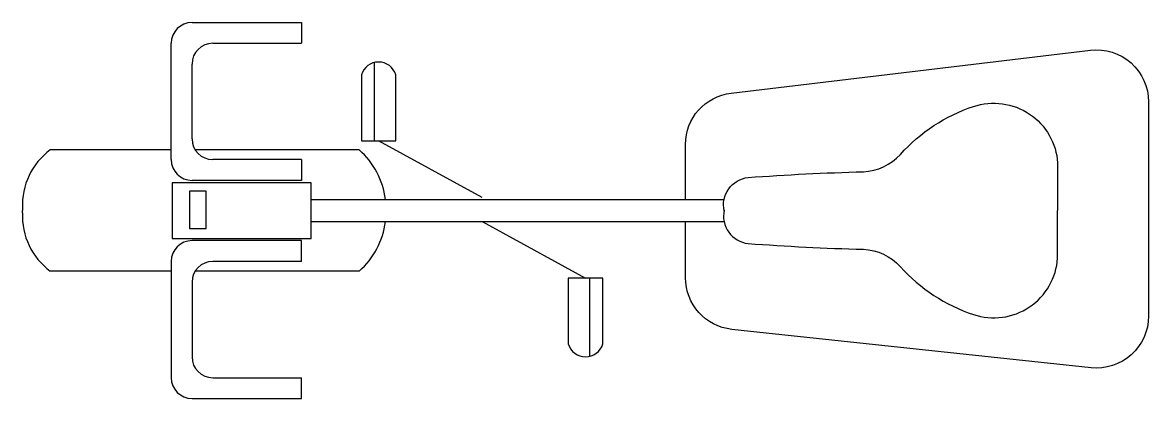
# Model space of a CAD drawing. Header units: millimetres. Extents: x 1384.85 to 1386.22, y 2709.79 to 2710.25.
import ezdxf

# ---------------------------------------------------------------- set-up
doc = ezdxf.new("R2010")
doc.units = ezdxf.units.MM
doc.header["$LTSCALE"] = 10
doc.layers.add('Equipam_fitness', color=1, linetype='Continuous')

msp = doc.modelspace()

# ---------------------------------------------------------------- linework, layer by layer
at = {"layer": 'Equipam_fitness'}
for p, q in [((1385.0576, 2710.2479), (1385.1905, 2710.2479)), ((1385.1905, 2710.2479), (1385.1905, 2710.2227)), ((1385.0324, 2710.0816), (1385.0324, 2710.2227)), ((1385.0828, 2710.2227), (1385.1905, 2710.2227)), ((1385.0576, 2710.1068), (1385.0576, 2710.1975)), ((1385.2786, 2710.1993), (1385.2786, 2710.1045)), ((1385.4093, 2710.0358), (1385.2838, 2710.1045)), ((1385.0324, 2710.0933), (1384.8857, 2710.0933)), ((1385.2604, 2710.0933), (1385.0615, 2710.0933)), ((1385.1905, 2710.0816), (1385.0828, 2710.0816)), ((1385.1905, 2710.0816), (1385.1905, 2710.0564)), ((1385.1905, 2710.0564), (1385.0576, 2710.0564)), ((1385.2022, 2710.0333), (1385.7028, 2710.0333)), ((1384.8522, 2710.0226), (1384.8522, 2710.0199)), ((1384.8522, 2710.0171), (1384.8522, 2710.0199)), ((1385.2022, 2710.0064), (1385.7028, 2710.0064)), ((1385.4093, 2710.0064), (1385.5348, 2709.9378)), ((1385.1905, 2709.9833), (1385.0576, 2709.9833)), ((1385.1905, 2709.9581), (1385.1905, 2709.9833)), ((1385.0324, 2709.9581), (1385.0324, 2709.817)), ((1385.1905, 2709.9581), (1385.0828, 2709.9581)), ((1385.0324, 2709.9464), (1384.8857, 2709.9464)), ((1385.2604, 2709.9464), (1385.0615, 2709.9464)), ((1385.54, 2709.843), (1385.54, 2709.9378)), ((1385.0576, 2709.9329), (1385.0576, 2709.8422)), ((1385.0828, 2709.817), (1385.1905, 2709.817)), ((1385.1905, 2709.7918), (1385.1905, 2709.817)), ((1385.0576, 2709.7918), (1385.1905, 2709.7918))]:
    msp.add_line(p, q, dxfattribs=at)
for points in [[(1385.656, 2710.0333), (1385.656, 2710.0999, -0.379907), (1385.7115, 2710.1624), (1386.147, 2710.2143, -0.449373), (1386.2175, 2710.1517), (1386.2175, 2709.8917, -0.445786), (1386.1478, 2709.829), (1385.7123, 2709.8756, -0.38333), (1385.656, 2709.9383), (1385.656, 2710.0064)], [(1385.7029, 2710.0194, -0.443689), (1385.7319, 2710.0599, -0.011271), (1385.8717, 2710.0669, 0.201106), (1385.9166, 2710.088, -0.129667), (1386.0053, 2710.1461, -0.491488), (1386.1073, 2710.0775), (1386.1073, 2710.0199)], [(1385.7029, 2710.0203, 0.443689), (1385.7319, 2709.9798, 0.011271), (1385.8717, 2709.9728, -0.201106), (1385.9166, 2709.9517, 0.129667), (1386.0053, 2709.8936, 0.491488), (1386.1073, 2709.9622), (1386.1073, 2710.0199)]]:
    msp.add_lwpolyline(points, format="xyb", dxfattribs=at)
for points in [[(1385.3047, 2710.1843, 0.752609), (1385.263, 2710.1843), (1385.263, 2710.1045), (1385.3047, 2710.1045)], [(1385.5139, 2709.858, 0.752609), (1385.5557, 2709.858), (1385.5557, 2709.9378), (1385.5139, 2709.9378)]]:
    msp.add_lwpolyline(points, format="xyb", close=True, dxfattribs=at)
for points in [[(1385.0334, 2709.9858), (1385.2022, 2709.9858), (1385.2022, 2710.0536), (1385.0334, 2710.0536)], [(1385.0544, 2709.998), (1385.0748, 2709.998), (1385.0748, 2710.0434), (1385.0544, 2710.0434)]]:
    msp.add_lwpolyline(points, close=True, dxfattribs=at)
for centre, radius, start, end in [((1385.0576, 2710.2227), 0.0252, 90, 180), ((1385.0828, 2710.1975), 0.0252, 90, 180), ((1385.0828, 2710.1068), 0.0252, 180, 270), ((1384.9349, 2710.0267), 0.0829, 126.4489, 182.8089), ((1385.1982, 2710.022), 0.0946, 6.8522, 48.9456), ((1385.0576, 2710.0816), 0.0252, 180, 270), ((1384.9349, 2710.013), 0.0829, 177.1911, 233.5511), ((1385.1982, 2710.0177), 0.0946, 311.0544, 353.1478), ((1385.0576, 2709.9581), 0.0252, 90, 180), ((1385.0828, 2709.9329), 0.0252, 90, 180), ((1385.0828, 2709.8422), 0.0252, 180, 270), ((1385.0576, 2709.817), 0.0252, 180, 270)]:
    msp.add_arc(centre, radius, start, end, dxfattribs=at)

doc.saveas('drawing.dxf')
